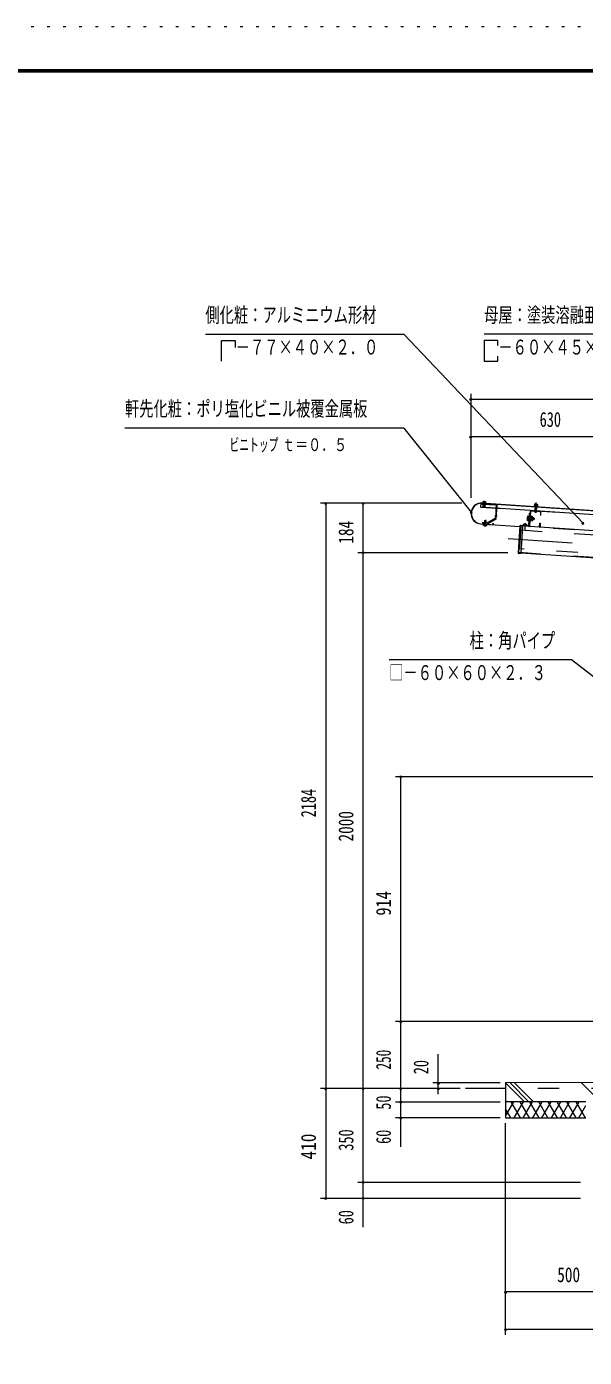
# Model space of a CAD drawing. Units: millimetres, scale not verified. Extents: x -22474 to 22484, y -10500 to 10500.
# Drawn here: x 7743 to 12945, y -1915 to 10500 of the extents above; entities that cross this region are included whole.
import ezdxf
from ezdxf.enums import TextEntityAlignment as Align

# ---------------------------------------------------------------- set-up
doc = ezdxf.new("R2010")
doc.units = ezdxf.units.MM
doc.header["$LTSCALE"] = 50
for name, pattern in [('USER2', [10, 4, -6]), ('USER3', [24, 12, -5, 2, -5]), ('USER5', [3, 0.5, -2.5])]:
    doc.linetypes.add(name, pattern=pattern)
for name, color, linetype, lineweight in [('0-6_2-0BOLD', 7, 'Continuous', 18), ('0-7_2-1HIDDEN', 3, 'USER2', 18), ('0-8_2-2CENTER', 3, 'USER3', 18), ('0-A_2-4THIN', 4, 'Continuous', 18), ('0-B_2-5DIM', 3, 'Continuous', 18), ('0-C_2-6HATCH', 2, 'Continuous', 18), ('0-D_F-F', 5, 'Continuous', 18), ('0-E_F-E_J_ADD', 5, 'USER5', 18)]:
    doc.layers.add(name, color=color, linetype=linetype, lineweight=lineweight)
doc.styles.add('ＭＳ ゴシック', font='')
doc.styles.get('ＭＳ ゴシック').set_extended_font_data('MS Gothic')

msp = doc.modelspace()

# ---------------------------------------------------------------- linework, layer by layer
at = {"layer": '0-6_2-0BOLD'}
for p, q in [((13938.11, 5886.2), (11979.96, 6016.74)), ((16871.51, 5726.97), (11982.37, 6052.91)), ((11992.26, 6051), (12121.97, 6042.35)), ((11997.14, 6058.44), (11996.88, 6054.45)), ((12017.89, 6021.98), (12002.92, 6022.97)), ((12004.73, 6050.16), (12004.82, 6051.42)), ((12005.53, 6057.88), (12006.11, 6066.6)), ((12019.79, 6050.41), (12019.7, 6049.17)), ((12019.93, 6056.92), (12020.51, 6065.64)), ((12123.31, 6032.24), (12115.34, 5912.86)), ((12123.33, 5912.32), (12131.29, 6031.71)), ((12440.9, 5977.99), (12431.83, 5842.04)), ((12435.98, 5844.02), (12444.89, 5977.72)), ((12449.15, 5981.45), (12532.96, 5975.86)), ((12483.57, 5979.16), (12483.1, 5972.17)), ((12486.25, 6019.32), (12483.84, 5983.15)), ((12485.29, 6004.93), (12500.26, 6003.93)), ((12487.38, 6032.02), (12488.13, 6043.24)), ((12498.07, 5971.17), (12498.54, 5978.16)), ((12498.8, 5982.15), (12501.22, 6018.32)), ((12501.78, 6031.06), (12502.53, 6042.27)), ((11979.54, 5860.17), (12093.04, 5852.6)), ((11979.63, 5861.42), (12343.81, 5837.14)), ((12003.6, 5854.56), (12003.86, 5858.55)), ((12011.99, 5854), (12011.41, 5845.28)), ((12012.39, 5864.24), (12012.05, 5859.25)), ((12014.03, 5888.94), (12012.92, 5872.23)), ((12026.39, 5853.04), (12025.81, 5844.32)), ((12027.02, 5858.26), (12027.35, 5863.25)), ((12114.35, 5911.25), (12043.45, 5870.53)), ((12047.44, 5863.59), (12118.33, 5904.31)), ((17343.05, 5508.86), (12344.14, 5842.13)), ((12384.99, 5849.18), (12385.57, 5857.93)), ((12399.98, 5856.97), (12399.39, 5848.22)), ((12407.12, 5856.5), (12406.53, 5847.74)), ((12407.78, 5847.66), (12407.52, 5843.67)), ((12426.09, 5902.43), (12414.11, 5903.22)), ((12415.36, 5921.95), (12427.34, 5921.15)), ((12439.7, 5839.77), (12523.52, 5834.18)), ((12440.1, 5905.89), (12445.42, 5910.54)), ((12440.43, 5910.87), (12445.76, 5915.53)), ((12446.72, 5930), (12441.73, 5930.33)), ((12459.27, 5900.21), (12444.8, 5901.18)), ((12446.05, 5919.9), (12460.53, 5918.94)), ((12210.43, 594.93), (11835.43, 594.93)), ((12960.43, 469.93), (12210.43, 469.93))]:
    msp.add_line(p, q, dxfattribs=at)
for points in [[(11979.96, 6016.74), (11982.45, 6054.16), (16871.6, 5728.21)], [(12121.44, 6034.37), (11991.73, 6043.01), (11992.26, 6051)], [(11992.52, 6054.74), (12107.26, 6047.09), (12107.18, 6045.84)], [(11997.14, 6058.44), (12028.32, 6056.36), (12028.06, 6052.37)], [(12001.18, 6068.19), (11998.91, 6067.08), (11998.34, 6058.36)], [(12027.14, 6056.44), (12027.72, 6065.15), (12025.62, 6066.56), (12001.18, 6068.19)], [(12019.17, 6041.18), (12017.89, 6021.98), (12015.23, 6019.65), (12005.25, 6020.32), (12002.92, 6022.97), (12004.2, 6042.18)], [(12350.26, 5847.48), (12426.1, 5842.43), (12434.03, 5961.41), (12439.77, 5961.03)], [(12507.63, 6043.2), (12483.19, 6044.83), (12480.93, 6043.71), (12480.18, 6032.5)], [(12507.63, 6043.2), (12509.73, 6041.79), (12508.98, 6030.58)], [(12536.69, 5971.61), (12534.73, 5942.17), (12538.72, 5941.91), (12540.68, 5971.34)], [(12042.32, 5870.27), (11995.46, 5873.39), (11994.92, 5865.41), (12041.79, 5862.28)], [(12003.6, 5854.56), (12034.78, 5852.48), (12035.05, 5856.47)], [(12006.3, 5844.36), (12004.2, 5845.76), (12004.78, 5854.48)], [(12033.59, 5852.56), (12033.01, 5843.84), (12030.74, 5842.72), (12006.3, 5844.36)], [(12027.88, 5871.23), (12029, 5887.94), (12014.03, 5888.94), (12016.69, 5891.27), (12026.67, 5890.6), (12029, 5887.94)], [(12093.12, 5853.85), (12094.04, 5867.57), (12095.29, 5867.49), (12094.37, 5853.77)], [(12344.14, 5842.13), (12327.4, 5590.93), (12352.34, 5589.27)], [(12369.09, 5840.46), (12351.96, 5583.54), (12332.75, 5584.82)], [(12407.78, 5847.66), (12376.6, 5849.74), (12376.33, 5845.75)], [(12377.85, 5849.65), (12378.43, 5858.41), (12380.63, 5859.49), (12405.08, 5857.86), (12407.12, 5856.5)], [(12427.96, 5930.51), (12415.98, 5931.31), (12414.04, 5928.42), (12411.95, 5896.99), (12413.49, 5893.86), (12425.47, 5893.07)], [(12429.29, 5890.32), (12425.3, 5890.59), (12428.13, 5932.99), (12432.12, 5932.73)], [(12446.72, 5930), (12444.13, 5891.08), (12439.14, 5891.42)], [(12444.18, 5891.82), (12458.65, 5890.85), (12460.59, 5893.75)], [(12460.59, 5893.75), (12462.68, 5925.18), (12461.15, 5928.3), (12446.67, 5929.26)], [(12471.28, 5918.84), (12474.78, 5914.85), (12473.94, 5902.38), (12469.95, 5898.88), (12460.97, 5899.48)], [(12462.31, 5919.44), (12471.28, 5918.84), (12469.95, 5898.88)], [(12527.77, 5837.9), (12529.73, 5867.34), (12533.72, 5867.07), (12531.77, 5837.64)], [(12352.46, 5591.01), (13380.17, 5522.5), (13380.91, 5526.43)], [(13385.43, 650.27), (12210.43, 644.93), (12210.43, 319.93), (12960.43, 319.93)]]:
    msp.add_lwpolyline(points, dxfattribs=at)
for points in [[(12476.5, 6032.75), (12476.23, 6028.75), (12512.4, 6026.34), (12512.67, 6030.33)], [(12498.07, 5971.17), (12483.1, 5972.17), (12485.43, 5969.51), (12495.41, 5968.85)]]:
    msp.add_lwpolyline(points, close=True, dxfattribs=at)
for centre, radius, start, end in [((11986.03, 5957.45), 97.5, 86.18591, 266.18591), ((11986.03, 5957.45), 96.25, 86.18591, 266.18591), ((11987.27, 5957.37), 96.25, 92.89789, 266.18591), ((12002.21, 6062.32), 5.79, 47.63968, 86.18591), ((12011.99, 6046.15), 21.27, 66.35458, 106.01503), ((12023.82, 6060.87), 5.79, 86.18591, 124.71735), ((12121.31, 6032.37), 2, 356.18593, 86.18591), ((12121.31, 6032.37), 10, 356.18593, 86.18591), ((12448.88, 5977.46), 8, 86.18591, 176.18591), ((12448.88, 5977.46), 4, 86.18591, 176.18591), ((12479.1, 6024.81), 3.75, 86.18591, 266.18591), ((12484.22, 6038.95), 5.79, 47.65448, 86.18591), ((12494, 6022.78), 21.27, 66.3568, 106.01724), ((12505.83, 6037.51), 5.79, 86.18591, 124.73215), ((12509.03, 6022.81), 3.75, 266.18593, 86.18591), ((12532.7, 5971.87), 4, 356.18593, 86.18591), ((12532.7, 5971.87), 8, 356.18593, 86.18591), ((12008.1, 5850.04), 5.79, 266.18591, 304.71735), ((12019.94, 5864.77), 21.27, 246.35458, 286.01503), ((12029.71, 5848.6), 5.79, 227.63968, 266.18591), ((12042.46, 5872.26), 10, 266.18591, 299.87703), ((12042.46, 5872.26), 2, 266.18591, 299.8812), ((12093.12, 5853.85), 1.25, 266.18591, 356.18591), ((12113.35, 5912.99), 2, 299.85341, 356.18591), ((12113.35, 5912.99), 10, 299.87146, 356.18591), ((12349.89, 5841.74), 5.75, 86.18515, 176.18515), ((12381.69, 5853.57), 5.83, 48.34232, 86.18481), ((12391.4, 5836.89), 21.84, 66.88872, 105.4809), ((12403.24, 5852.13), 5.83, 86.18481, 124.0273), ((12419.23, 5898.18), 7.19, 135.45909, 176.18591), ((12439.09, 5910.96), 26.15, 155.16051, 197.21132), ((12421.1, 5926.27), 7.19, 176.18591, 216.91273), ((12426.1, 5842.43), 5.75, 266.18515, 356.18515), ((12439.97, 5843.76), 8, 176.18591, 266.18591), ((12439.97, 5843.76), 4, 176.18591, 266.18591), ((12435.54, 5911.2), 26.15, 335.16052, 17.21132), ((12453.53, 5895.9), 7.19, 356.18593, 36.91273), ((12455.4, 5923.98), 7.19, 315.45909, 356.18591), ((12523.78, 5838.17), 8, 266.18591, 356.18591), ((12523.78, 5838.17), 4, 266.18591, 356.18591), ((12333.14, 5590.55), 5.75, 176.18515, 266.18515)]:
    msp.add_arc(centre, radius, start, end, dxfattribs=at)
at = {"layer": '0-7_2-1HIDDEN'}
for p, q in [((11980.04, 6017.99), (12483.92, 5984.39)), ((12498.89, 5983.4), (13930.71, 5887.95)), ((12333.14, 5590.55), (12349.89, 5841.74)), ((17342.78, 5504.88), (12353.86, 5837.47)), ((12351.63, 5804.04), (17340.56, 5471.45)), ((17710.43, 594.93), (12210.43, 594.93))]:
    msp.add_line(p, q, dxfattribs=at)
for points in [[(12354.13, 5841.46), (12337.5, 5592.01), (12352.46, 5591.01)], [(12337.76, 5596.01), (13380.44, 5526.49), (13382.67, 5559.92), (12339.99, 5629.43)]]:
    msp.add_lwpolyline(points, dxfattribs=at)
at = {"layer": '0-8_2-2CENTER'}
for p, q in [((12009.74, 6012.5), (12013.9, 6074.86)), ((12022.95, 6060.22), (12021.86, 6044.01)), ((12490.13, 5964.76), (12496.6, 6061.81)), ((12008.98, 5850.69), (12010.06, 5866.91)), ((12022.18, 5898.42), (12018.02, 5836.06)), ((12132.12, 5931.43), (12109.17, 5932.96)), ((12393.36, 5866.16), (12389.2, 5803.8)), ((12481.84, 5908.11), (12405.51, 5913.2)), ((12233.56, 5724.22), (17397.1, 5379.99))]:
    msp.add_line(p, q, dxfattribs=at)
at = {"layer": '0-A_2-4THIN'}
for p, q in [((12006.2, 6042.05), (12004.78, 6020.85)), ((12006.73, 6050.03), (12006.81, 6051.28)), ((12015.76, 6020.12), (12017.17, 6041.32)), ((12017.71, 6049.3), (12017.79, 6050.55)), ((12485.57, 5979.02), (12484.97, 5970.04)), ((12485.06, 6001.47), (12487.29, 6004.8)), ((12488.25, 6019.19), (12485.84, 5983.01)), ((12495.94, 5969.31), (12496.54, 5978.29)), ((12496.81, 5982.29), (12499.22, 6018.46)), ((12498.26, 6004.07), (12500.02, 6000.48)), ((12014.05, 5859.12), (12014.38, 5864.11)), ((12014.91, 5872.09), (12016.16, 5890.8)), ((12025.36, 5863.38), (12025.03, 5858.39)), ((12027.14, 5890.07), (12025.89, 5871.36)), ((12461.14, 5901.98), (12472.61, 5901.21)), ((12473.61, 5916.18), (12462.14, 5916.94))]:
    msp.add_line(p, q, dxfattribs=at)
at = {"layer": '0-B_2-5DIM'}
for p, q in [((11895.42, 7024.05), (11875.42, 7024.05)), ((11885.42, 7074.05), (11885.42, 6104.93)), ((11885.42, 7024.05), (17685.43, 7024.05)), ((11260.43, 6754.93), (8660.43, 6754.93)), ((11260.43, 6754.93), (11890.15, 5971.49)), ((11895.42, 6674.05), (11875.42, 6674.05)), ((17685.43, 6674.05), (11885.42, 6674.05)), ((11803.83, 6054.93), (10482.67, 6054.93)), ((10542.67, 6054.93), (10522.67, 6054.93)), ((10532.67, 6054.93), (10532.67, -430.07)), ((10892.67, 6054.93), (10872.67, 6054.93)), ((10882.67, -700.07), (10882.67, 6054.93)), ((11900.15, 5971.49), (11880.15, 5971.49)), ((12940.48, 5869.64), (12920.48, 5869.64)), ((10832.67, 5594.93), (12232.28, 5594.93)), ((10892.67, 5594.93), (10872.67, 5594.93)), ((11182.67, 3504.93), (13296.53, 3504.93)), ((11242.67, 3504.93), (11222.67, 3504.93)), ((11232.67, 49.93), (11232.67, 3504.93)), ((13296.53, 1219.93), (11182.67, 1219.93)), ((11242.67, 1219.93), (11222.67, 1219.93)), ((11582.67, 539.96), (11582.67, 914.93)), ((12160.43, 644.93), (11532.67, 644.93)), ((11592.67, 644.93), (11572.67, 644.93)), ((11787.93, 594.93), (10482.67, 594.93)), ((10542.67, 594.93), (10522.67, 594.93)), ((10892.67, 594.93), (10872.67, 594.93)), ((11242.67, 594.93), (11222.67, 594.93)), ((11592.67, 594.93), (11572.67, 594.93)), ((11182.67, 469.93), (12160.43, 469.93)), ((11242.67, 469.93), (11222.67, 469.93)), ((12160.43, 319.93), (11182.67, 319.93)), ((11242.67, 319.93), (11222.67, 319.93)), ((12210.43, -1705.07), (12210.43, 269.93)), ((10832.67, -280.07), (12910.43, -280.07)), ((10892.67, -280.07), (10872.67, -280.07)), ((10482.67, -430.07), (12910.43, -430.07)), ((10542.67, -430.07), (10522.67, -430.07)), ((10892.67, -430.07), (10872.67, -430.07)), ((12220.43, -1305.07), (12200.43, -1305.07)), ((17710.43, -1305.07), (12210.43, -1305.07)), ((12220.43, -1655.07), (12200.43, -1655.07)), ((17710.43, -1655.07), (12210.43, -1655.07))]:
    msp.add_line(p, q, dxfattribs=at)
for points in [[(9410.43, 7629.93), (11260.43, 7629.93), (12930.48, 5869.64)], [(15335.65, 5773.82), (14160.43, 7629.93), (12010.43, 7629.93)], [(9560.43, 7379.93), (9560.43, 7571.37), (9689.21, 7571.37), (9689.21, 7506.98)], [(12010.42, 7571.37), (12010.43, 7379.93), (12139.21, 7379.93), (12139.21, 7426.75)], [(12139.21, 7524.55), (12139.21, 7571.36), (12010.42, 7571.37)], [(13426.8, 4128.75), (12824.89, 4592.9), (11124.89, 4592.9)]]:
    msp.add_lwpolyline(points, dxfattribs=at)
for centre in [(11885.42, 7024.05), (11885.42, 6674.05), (10532.67, 6054.93), (10882.67, 6054.93), (11890.15, 5971.49), (12930.48, 5869.64), (10882.67, 5594.93), (11232.67, 3504.93), (11232.67, 1219.93), (11582.67, 644.93), (10532.67, 594.93), (10882.67, 594.93), (11232.67, 594.93), (11582.67, 594.93), (11232.67, 469.93), (11232.67, 319.93), (10882.67, -280.07), (10532.67, -430.07), (10882.67, -430.07), (12210.43, -1305.07), (12210.43, -1655.07)]:
    msp.add_arc(centre, 10, 180, 0, dxfattribs=at)
at = {"layer": '0-C_2-6HATCH'}
for p, q in [((12210.68, 644.93), (12385.68, 469.93)), ((12252.91, 645.12), (12428.11, 469.93)), ((12470.53, 469.93), (12295.15, 645.31)), ((13217.79, 344.93), (12914.58, 648.13)), ((12210.43, 334.68), (12288.51, 469.93)), ((12259.65, 319.93), (12210.43, 405.18)), ((12259.65, 469.93), (12346.25, 319.93)), ((12375.12, 469.93), (12288.51, 319.93)), ((12432.85, 319.93), (12346.25, 469.93)), ((12375.12, 319.93), (12461.72, 469.93)), ((12432.85, 469.93), (12519.45, 319.93)), ((12548.32, 469.93), (12461.72, 319.93)), ((12606.06, 319.93), (12519.45, 469.93)), ((12548.32, 319.93), (12634.93, 469.93)), ((12606.06, 469.93), (12692.66, 319.93)), ((12721.53, 469.93), (12634.93, 319.93)), ((12779.26, 319.93), (12692.66, 469.93)), ((12721.53, 319.93), (12808.13, 469.93)), ((12779.26, 469.93), (12865.87, 319.93)), ((12894.74, 469.93), (12808.13, 319.93)), ((12865.87, 469.93), (12952.47, 319.93)), ((12894.74, 319.93), (12960.43, 433.71))]:
    msp.add_line(p, q, dxfattribs=at)
at = {"layer": '0-D_F-F'}
for points in [[(21984.37, -10000), (-6715.63, -10000), (-6715.63, 10100), (21984.37, 10100)], [(21981.87, -9997.5), (-6713.13, -9997.5), (-6713.13, 10097.5), (21981.87, 10097.5)], [(21979.37, -9995), (21979.37, 10095), (-6710.63, 10095), (-6710.63, -9995)], [(21976.87, -9992.5), (-6708.13, -9992.5), (-6708.13, 10092.5), (21976.87, 10092.5)], [(21974.37, -9990), (21974.37, 10090), (-6705.63, 10090), (-6705.63, -9990)], [(21971.87, -9987.5), (-6703.13, -9987.5), (-6703.13, 10087.5), (21971.87, 10087.5)], [(21969.37, -9985), (21969.37, 10085), (-6700.63, 10085), (-6700.63, -9985)], [(21966.87, -9982.5), (-6698.13, -9982.5), (-6698.13, 10082.5), (21966.87, 10082.5)], [(21964.37, -9980), (-6695.63, -9980), (-6695.63, 10080), (21964.37, 10080)], [(21961.87, -9977.5), (-6693.13, -9977.5), (-6693.13, 10077.5), (21961.87, 10077.5)], [(21959.37, -9975), (21959.37, 10075), (-6690.63, 10075), (-6690.63, -9975)]]:
    msp.add_lwpolyline(points, close=True, dxfattribs=at)
at = {"layer": '0-E_F-E_J_ADD'}
msp.add_lwpolyline([(22484.37, -10500), (-7215.63, -10500), (-7215.63, 10500), (22484.37, 10500)], close=True, dxfattribs=at)

# ---------------------------------------------------------------- texts
at = {"layer": '0-B_2-5DIM', "color": 7, "style": 'ＭＳ ゴシック'}
for s, height, width, p in [('側化粧：アルミニウム形材', 139.3, 0.7, (9410.43, 7698.92)), ('母屋：塗装溶融亜鉛めっき鋼板', 139.3, 0.7, (12010.43, 7698.93)), ('\u3000－７７×４０×２．０', 139.3, 0.7, (9560.43, 7398.93)), ('\u3000－６０×４５×１０×１．６', 139.3, 0.7, (12010.43, 7398.93)), ('軒先化粧：ポリ塩化ビニル被覆金属板', 139.3, 0.7, (8660.43, 6823.92)), ('630', 139.3, 0.7, (12528.37, 6724.05)), ('ビニトップ ', 118.4, 0.55, (9635.43, 6504.93)), ('ｔ＝０．５', 118.4, 0.75, (10126.63, 6504.93)), ('柱：角パイプ', 139.3, 0.7, (11874.89, 4661.9)), ('□－６０×６０×２．３', 139.3, 0.7, (11124.89, 4361.9)), ('500', 139.3, 0.75, (12692.24, -1255.07))]:
    msp.add_text(s, height=height, dxfattribs=dict(at, width=width)).set_placement(p, align=Align.BOTTOM_LEFT)
for s, width, p in [('184', 0.75, (10832.67, 5676.42)), ('2184', 0.7, (10482.67, 3123.28)), ('2000', 0.75, (10832.67, 2897.41)), ('914', 0.8, (11182.67, 2206.6)), ('250', 0.65, (11182.67, 770.24)), ('20', 0.7, (11532.67, 726.27)), ('50', 0.7, (11182.67, 395.7)), ('410', 0.85, (10482.67, -68.92)), ('350', 0.7, (10832.67, 13.35)), ('60', 0.7, (11182.67, 76.14)), ('60', 0.7, (10832.67, -673.87))]:
    msp.add_text(s, height=139.3, rotation=90, dxfattribs=dict(at, width=width)).set_placement(p, align=Align.BOTTOM_LEFT)

doc.saveas('drawing.dxf')
